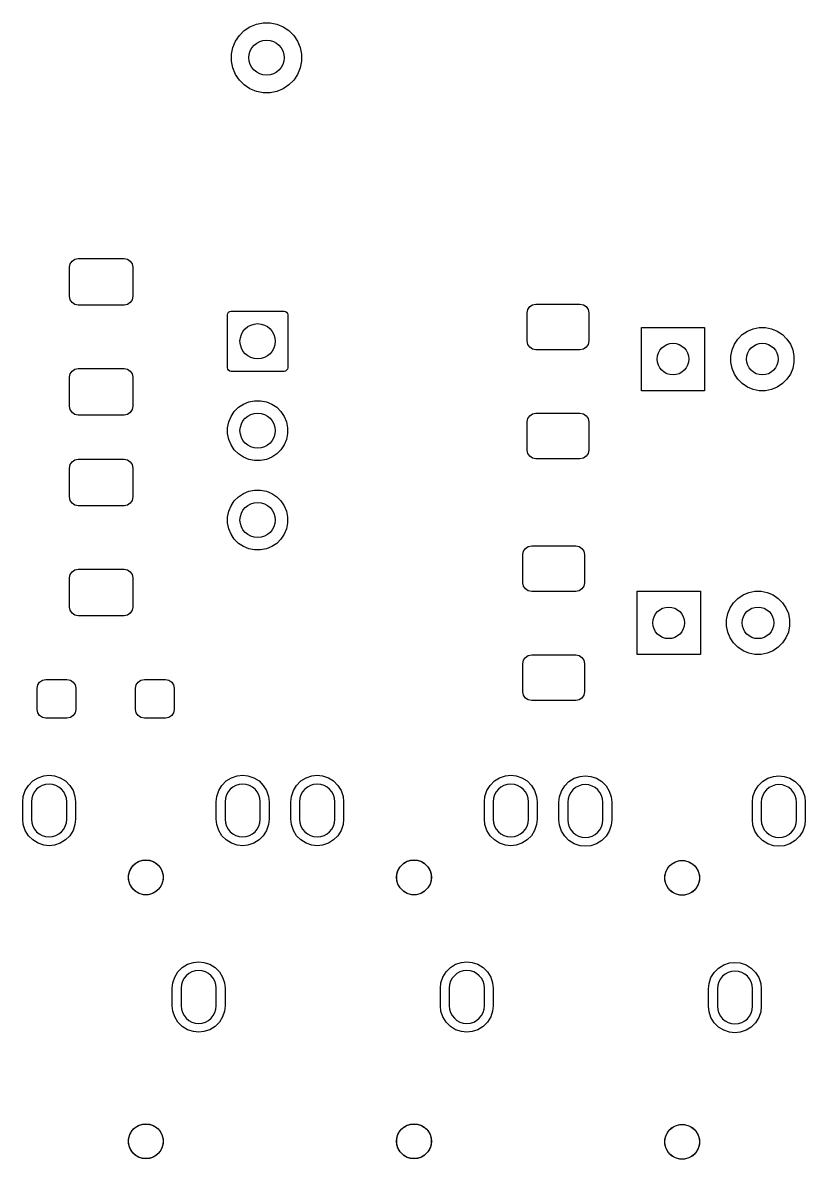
# Model space of a CAD drawing. Extents: x 2.33 to 6.14, y -4.79 to -1.74.
# Drawn here: x 4.377 to 5.253, y -4.615 to -3.344 of the extents above; entities that cross this region are included whole.
import ezdxf

# ---------------------------------------------------------------- set-up
doc = ezdxf.new("R2010")
doc.units = 0
doc.header["$MEASUREMENT"] = 0
doc.layers.add('BLACK', color=7, linetype='CONTINUOUS')
doc.layers.add('WHITE', color=7, linetype='CONTINUOUS')

msp = doc.modelspace()

# ---------------------------------------------------------------- linework, layer by layer
at = {"layer": 'BLACK', "linetype": 'CONTINUOUS'}
for p, q in [((4.6386, -3.3452), (4.6461, -3.3437)), ((4.6461, -3.3437), (4.6539, -3.3437)), ((4.6539, -3.3437), (4.6614, -3.3452)), ((4.6196, -3.3579), (4.625, -3.3524)), ((4.625, -3.3524), (4.6314, -3.3481)), ((4.6314, -3.3481), (4.6386, -3.3452)), ((4.6614, -3.3452), (4.6686, -3.3481)), ((4.6686, -3.3481), (4.675, -3.3524)), ((4.675, -3.3524), (4.6804, -3.3579)), ((4.6123, -3.3714), (4.6153, -3.3643)), ((4.6153, -3.3643), (4.6196, -3.3579)), ((4.6804, -3.3579), (4.6847, -3.3643)), ((4.6847, -3.3643), (4.6877, -3.3714)), ((4.6108, -3.379), (4.6123, -3.3714)), ((4.6108, -3.3867), (4.6108, -3.379)), ((4.6877, -3.3714), (4.6892, -3.379)), ((4.6892, -3.379), (4.6892, -3.3867)), ((4.6123, -3.3943), (4.6108, -3.3867)), ((4.6153, -3.4014), (4.6123, -3.3943)), ((4.6877, -3.3943), (4.6847, -3.4014)), ((4.6892, -3.3867), (4.6877, -3.3943)), ((4.6196, -3.4078), (4.6153, -3.4014)), ((4.6847, -3.4014), (4.6804, -3.4078)), ((4.625, -3.4133), (4.6196, -3.4078)), ((4.6314, -3.4176), (4.625, -3.4133)), ((4.6386, -3.4205), (4.6314, -3.4176)), ((4.6686, -3.4176), (4.6614, -3.4205)), ((4.675, -3.4133), (4.6686, -3.4176)), ((4.6804, -3.4078), (4.675, -3.4133)), ((4.6461, -3.422), (4.6386, -3.4205)), ((4.6539, -3.422), (4.6461, -3.422)), ((4.6614, -3.4205), (4.6539, -3.422)), ((4.4303, -3.6135), (4.4324, -3.6103)), ((4.4324, -3.6103), (4.4356, -3.6082)), ((4.4356, -3.6082), (4.4394, -3.6074)), ((4.4394, -3.6074), (4.4906, -3.6074)), ((4.4906, -3.6074), (4.4944, -3.6082)), ((4.4944, -3.6082), (4.4976, -3.6103)), ((4.4976, -3.6103), (4.4997, -3.6135)), ((4.4296, -3.6172), (4.4303, -3.6135)), ((4.4296, -3.6497), (4.4296, -3.6172)), ((4.4997, -3.6135), (4.5004, -3.6172)), ((4.5004, -3.6172), (4.5004, -3.6497)), ((4.4303, -3.6535), (4.4296, -3.6497)), ((4.4324, -3.6567), (4.4303, -3.6535)), ((4.4356, -3.6588), (4.4324, -3.6567)), ((4.4394, -3.6596), (4.4356, -3.6588)), ((4.4906, -3.6596), (4.4394, -3.6596)), ((4.4944, -3.6588), (4.4906, -3.6596)), ((4.4976, -3.6567), (4.4944, -3.6588)), ((4.4997, -3.6535), (4.4976, -3.6567)), ((4.5004, -3.6497), (4.4997, -3.6535)), ((4.9424, -3.6645), (4.9445, -3.6613)), ((4.9445, -3.6613), (4.9477, -3.6591)), ((4.9477, -3.6591), (4.9515, -3.6584)), ((4.9515, -3.6584), (5.0007, -3.6584)), ((5.0007, -3.6584), (5.0045, -3.6591)), ((5.0045, -3.6591), (5.0077, -3.6613)), ((5.0077, -3.6613), (5.0098, -3.6645)), ((4.6063, -3.6703), (4.6066, -3.6688)), ((4.6063, -3.7297), (4.6063, -3.6703)), ((4.6066, -3.6688), (4.6075, -3.6675)), ((4.6075, -3.6675), (4.6088, -3.6666)), ((4.6088, -3.6666), (4.6103, -3.6663)), ((4.6103, -3.6663), (4.6697, -3.6663)), ((4.6697, -3.6663), (4.6712, -3.6666)), ((4.6712, -3.6666), (4.6725, -3.6675)), ((4.6725, -3.6675), (4.6734, -3.6688)), ((4.6734, -3.6688), (4.6737, -3.6703)), ((4.6737, -3.6703), (4.6737, -3.7297)), ((4.9416, -3.6682), (4.9424, -3.6645)), ((4.9416, -3.6997), (4.9416, -3.6682)), ((5.0098, -3.6645), (5.0105, -3.6682)), ((5.0105, -3.6682), (5.0105, -3.6997)), ((5.0694, -3.7554), (5.0694, -3.6846)), ((5.0694, -3.6846), (5.1402, -3.6846)), ((5.1402, -3.6846), (5.1402, -3.7554)), ((5.1881, -3.6888), (5.1945, -3.6861)), ((5.1945, -3.6861), (5.2013, -3.6847)), ((5.2013, -3.6847), (5.2083, -3.6847)), ((5.2083, -3.6847), (5.2151, -3.6861)), ((5.2151, -3.6861), (5.2215, -3.6888)), ((4.9424, -3.7035), (4.9416, -3.6997)), ((5.0105, -3.6997), (5.0098, -3.7035)), ((5.1736, -3.7033), (5.1774, -3.6975)), ((5.1774, -3.6975), (5.1823, -3.6926)), ((5.1823, -3.6926), (5.1881, -3.6888)), ((5.2215, -3.6888), (5.2273, -3.6926)), ((5.2273, -3.6926), (5.2322, -3.6975)), ((5.2322, -3.6975), (5.2361, -3.7033)), ((4.9445, -3.7067), (4.9424, -3.7035)), ((4.9477, -3.7088), (4.9445, -3.7067)), ((4.9515, -3.7096), (4.9477, -3.7088)), ((5.0007, -3.7096), (4.9515, -3.7096)), ((5.0045, -3.7088), (5.0007, -3.7096)), ((5.0077, -3.7067), (5.0045, -3.7088)), ((5.0098, -3.7035), (5.0077, -3.7067)), ((5.1695, -3.7165), (5.1709, -3.7097)), ((5.1709, -3.7097), (5.1736, -3.7033)), ((5.2361, -3.7033), (5.2387, -3.7097)), ((5.2387, -3.7097), (5.2401, -3.7165)), ((5.1695, -3.7235), (5.1695, -3.7165)), ((5.1709, -3.7303), (5.1695, -3.7235)), ((5.2401, -3.7235), (5.2387, -3.7303)), ((5.2401, -3.7165), (5.2401, -3.7235)), ((4.4296, -3.7403), (4.4303, -3.7365)), ((4.4303, -3.7365), (4.4324, -3.7333)), ((4.4324, -3.7333), (4.4356, -3.7312)), ((4.4356, -3.7312), (4.4394, -3.7304)), ((4.4394, -3.7304), (4.4906, -3.7304)), ((4.4906, -3.7304), (4.4944, -3.7312)), ((4.4944, -3.7312), (4.4976, -3.7333)), ((4.4976, -3.7333), (4.4997, -3.7365)), ((4.4997, -3.7365), (4.5004, -3.7403)), ((4.6066, -3.7312), (4.6063, -3.7297)), ((4.6075, -3.7325), (4.6066, -3.7312)), ((4.6088, -3.7334), (4.6075, -3.7325)), ((4.6103, -3.7337), (4.6088, -3.7334)), ((4.6697, -3.7337), (4.6103, -3.7337)), ((4.6712, -3.7334), (4.6697, -3.7337)), ((4.6725, -3.7325), (4.6712, -3.7334)), ((4.6734, -3.7312), (4.6725, -3.7325)), ((4.6737, -3.7297), (4.6734, -3.7312)), ((5.1736, -3.7367), (5.1709, -3.7303)), ((5.1774, -3.7425), (5.1736, -3.7367)), ((5.2361, -3.7367), (5.2322, -3.7425)), ((5.2387, -3.7303), (5.2361, -3.7367)), ((4.4296, -3.7728), (4.4296, -3.7403)), ((4.5004, -3.7403), (4.5004, -3.7728)), ((5.1823, -3.7474), (5.1774, -3.7425)), ((5.1881, -3.7512), (5.1823, -3.7474)), ((5.2273, -3.7474), (5.2215, -3.7512)), ((5.2322, -3.7425), (5.2273, -3.7474)), ((5.1402, -3.7554), (5.0694, -3.7554)), ((5.1945, -3.7539), (5.1881, -3.7512)), ((5.2013, -3.7553), (5.1945, -3.7539)), ((5.2083, -3.7553), (5.2013, -3.7553)), ((5.2151, -3.7539), (5.2083, -3.7553)), ((5.2215, -3.7512), (5.2151, -3.7539)), ((4.4303, -3.7765), (4.4296, -3.7728)), ((4.5004, -3.7728), (4.4997, -3.7765)), ((4.6139, -3.7786), (4.6186, -3.7739)), ((4.6186, -3.7739), (4.6241, -3.7703)), ((4.6241, -3.7703), (4.6302, -3.7678)), ((4.6302, -3.7678), (4.6367, -3.7665)), ((4.6367, -3.7665), (4.6433, -3.7665)), ((4.6433, -3.7665), (4.6498, -3.7678)), ((4.6498, -3.7678), (4.6559, -3.7703)), ((4.6559, -3.7703), (4.6614, -3.7739)), ((4.6614, -3.7739), (4.6661, -3.7786)), ((4.4324, -3.7797), (4.4303, -3.7765)), ((4.4356, -3.7818), (4.4324, -3.7797)), ((4.4394, -3.7826), (4.4356, -3.7818)), ((4.4906, -3.7826), (4.4394, -3.7826)), ((4.4944, -3.7818), (4.4906, -3.7826)), ((4.4976, -3.7797), (4.4944, -3.7818)), ((4.4997, -3.7765), (4.4976, -3.7797)), ((4.6078, -3.7902), (4.6103, -3.7841)), ((4.6103, -3.7841), (4.6139, -3.7786)), ((4.6661, -3.7786), (4.6697, -3.7841)), ((4.6697, -3.7841), (4.6722, -3.7902)), ((4.9416, -3.7903), (4.9424, -3.7865)), ((4.9424, -3.7865), (4.9445, -3.7833)), ((4.9445, -3.7833), (4.9477, -3.7812)), ((4.9477, -3.7812), (4.9515, -3.7804)), ((4.9515, -3.7804), (5.0007, -3.7804)), ((5.0007, -3.7804), (5.0045, -3.7812)), ((5.0045, -3.7812), (5.0077, -3.7833)), ((5.0077, -3.7833), (5.0098, -3.7865)), ((5.0098, -3.7865), (5.0105, -3.7903)), ((4.6065, -3.7967), (4.6078, -3.7902)), ((4.6065, -3.8033), (4.6065, -3.7967)), ((4.6722, -3.7902), (4.6735, -3.7967)), ((4.6735, -3.7967), (4.6735, -3.8033)), ((4.9416, -3.8218), (4.9416, -3.7903)), ((5.0105, -3.7903), (5.0105, -3.8218)), ((4.6078, -3.8098), (4.6065, -3.8033)), ((4.6103, -3.8159), (4.6078, -3.8098)), ((4.6722, -3.8098), (4.6697, -3.8159)), ((4.6735, -3.8033), (4.6722, -3.8098)), ((4.6139, -3.8214), (4.6103, -3.8159)), ((4.6186, -3.8261), (4.6139, -3.8214)), ((4.6241, -3.8297), (4.6186, -3.8261)), ((4.6614, -3.8261), (4.6559, -3.8297)), ((4.6661, -3.8214), (4.6614, -3.8261)), ((4.6697, -3.8159), (4.6661, -3.8214)), ((4.9424, -3.8255), (4.9416, -3.8218)), ((4.9445, -3.8287), (4.9424, -3.8255)), ((5.0098, -3.8255), (5.0077, -3.8287)), ((5.0105, -3.8218), (5.0098, -3.8255)), ((4.4296, -3.8418), (4.4303, -3.838)), ((4.4303, -3.838), (4.4324, -3.8348)), ((4.4324, -3.8348), (4.4356, -3.8327)), ((4.4356, -3.8327), (4.4394, -3.8319)), ((4.4394, -3.8319), (4.4906, -3.8319)), ((4.4906, -3.8319), (4.4944, -3.8327)), ((4.4944, -3.8327), (4.4976, -3.8348)), ((4.4976, -3.8348), (4.4997, -3.838)), ((4.4997, -3.838), (4.5004, -3.8418)), ((4.6302, -3.8322), (4.6241, -3.8297)), ((4.6367, -3.8335), (4.6302, -3.8322)), ((4.6433, -3.8335), (4.6367, -3.8335)), ((4.6498, -3.8322), (4.6433, -3.8335)), ((4.6559, -3.8297), (4.6498, -3.8322)), ((4.9477, -3.8309), (4.9445, -3.8287)), ((4.9515, -3.8316), (4.9477, -3.8309)), ((5.0007, -3.8316), (4.9515, -3.8316)), ((5.0045, -3.8309), (5.0007, -3.8316)), ((5.0077, -3.8287), (5.0045, -3.8309)), ((4.4296, -3.8742), (4.4296, -3.8418)), ((4.5004, -3.8418), (4.5004, -3.8742)), ((4.4303, -3.878), (4.4296, -3.8742)), ((4.5004, -3.8742), (4.4997, -3.878)), ((4.6139, -3.8786), (4.6186, -3.8739)), ((4.6186, -3.8739), (4.6241, -3.8703)), ((4.6241, -3.8703), (4.6302, -3.8678)), ((4.6302, -3.8678), (4.6367, -3.8665)), ((4.6367, -3.8665), (4.6433, -3.8665)), ((4.6433, -3.8665), (4.6498, -3.8678)), ((4.6498, -3.8678), (4.6559, -3.8703)), ((4.6559, -3.8703), (4.6614, -3.8739)), ((4.6614, -3.8739), (4.6661, -3.8786)), ((4.4324, -3.8812), (4.4303, -3.878)), ((4.4356, -3.8833), (4.4324, -3.8812)), ((4.4394, -3.8841), (4.4356, -3.8833)), ((4.4906, -3.8841), (4.4394, -3.8841)), ((4.4944, -3.8833), (4.4906, -3.8841)), ((4.4976, -3.8812), (4.4944, -3.8833)), ((4.4997, -3.878), (4.4976, -3.8812)), ((4.6065, -3.8967), (4.6078, -3.8902)), ((4.6078, -3.8902), (4.6103, -3.8841)), ((4.6103, -3.8841), (4.6139, -3.8786)), ((4.6661, -3.8786), (4.6697, -3.8841)), ((4.6697, -3.8841), (4.6722, -3.8902)), ((4.6722, -3.8902), (4.6735, -3.8967)), ((4.6065, -3.9033), (4.6065, -3.8967)), ((4.6078, -3.9098), (4.6065, -3.9033)), ((4.6735, -3.9033), (4.6722, -3.9098)), ((4.6735, -3.8967), (4.6735, -3.9033)), ((4.6103, -3.9159), (4.6078, -3.9098)), ((4.6139, -3.9214), (4.6103, -3.9159)), ((4.6697, -3.9159), (4.6661, -3.9214)), ((4.6722, -3.9098), (4.6697, -3.9159)), ((4.6186, -3.9261), (4.6139, -3.9214)), ((4.6241, -3.9297), (4.6186, -3.9261)), ((4.6614, -3.9261), (4.6559, -3.9297)), ((4.6661, -3.9214), (4.6614, -3.9261)), ((4.6302, -3.9322), (4.6241, -3.9297)), ((4.6367, -3.9335), (4.6302, -3.9322)), ((4.6433, -3.9335), (4.6367, -3.9335)), ((4.6498, -3.9322), (4.6433, -3.9335)), ((4.6559, -3.9297), (4.6498, -3.9322)), ((4.9368, -3.9386), (4.9376, -3.9349)), ((4.9368, -3.9701), (4.9368, -3.9386)), ((4.9376, -3.9349), (4.9397, -3.9317)), ((4.9397, -3.9317), (4.9429, -3.9295)), ((4.9429, -3.9295), (4.9467, -3.9288)), ((4.9467, -3.9288), (4.9959, -3.9288)), ((4.9959, -3.9288), (4.9997, -3.9295)), ((4.9997, -3.9295), (5.0029, -3.9317)), ((5.0029, -3.9317), (5.005, -3.9349)), ((5.005, -3.9349), (5.0057, -3.9386)), ((5.0057, -3.9386), (5.0057, -3.9701)), ((4.4296, -3.9648), (4.4303, -3.961)), ((4.4296, -3.9973), (4.4296, -3.9648)), ((4.4303, -3.961), (4.4324, -3.9578)), ((4.4324, -3.9578), (4.4356, -3.9557)), ((4.4356, -3.9557), (4.4394, -3.9549)), ((4.4394, -3.9549), (4.4906, -3.9549)), ((4.4906, -3.9549), (4.4944, -3.9557)), ((4.4944, -3.9557), (4.4976, -3.9578)), ((4.4976, -3.9578), (4.4997, -3.961)), ((4.4997, -3.961), (4.5004, -3.9648)), ((4.5004, -3.9648), (4.5004, -3.9973)), ((4.9376, -3.9739), (4.9368, -3.9701)), ((4.9397, -3.9771), (4.9376, -3.9739)), ((4.9429, -3.9792), (4.9397, -3.9771)), ((4.9467, -3.98), (4.9429, -3.9792)), ((4.9997, -3.9792), (4.9959, -3.98)), ((5.0029, -3.9771), (4.9997, -3.9792)), ((5.005, -3.9739), (5.0029, -3.9771)), ((5.0057, -3.9701), (5.005, -3.9739)), ((5.0646, -4.0504), (5.0646, -3.9796)), ((5.0646, -3.9796), (5.1354, -3.9796)), ((5.1354, -3.9796), (5.1354, -4.0504)), ((4.9959, -3.98), (4.9467, -3.98)), ((5.1726, -3.9925), (5.1775, -3.9876)), ((5.1775, -3.9876), (5.1833, -3.9838)), ((5.1833, -3.9838), (5.1897, -3.9811)), ((5.1897, -3.9811), (5.1965, -3.9797)), ((5.1965, -3.9797), (5.2035, -3.9797)), ((5.2035, -3.9797), (5.2103, -3.9811)), ((5.2103, -3.9811), (5.2167, -3.9838)), ((5.2167, -3.9838), (5.2225, -3.9876)), ((5.2225, -3.9876), (5.2274, -3.9925)), ((4.4303, -4.001), (4.4296, -3.9973)), ((4.4324, -4.0042), (4.4303, -4.001)), ((4.4356, -4.0064), (4.4324, -4.0042)), ((4.4976, -4.0042), (4.4944, -4.0064)), ((4.4997, -4.001), (4.4976, -4.0042)), ((4.5004, -3.9973), (4.4997, -4.001)), ((5.1647, -4.0115), (5.1661, -4.0047)), ((5.1661, -4.0047), (5.1688, -3.9983)), ((5.1688, -3.9983), (5.1726, -3.9925)), ((5.2274, -3.9925), (5.2312, -3.9983)), ((5.2312, -3.9983), (5.2339, -4.0047)), ((5.2339, -4.0047), (5.2353, -4.0115)), ((4.4394, -4.0071), (4.4356, -4.0064)), ((4.4906, -4.0071), (4.4394, -4.0071)), ((4.4944, -4.0064), (4.4906, -4.0071)), ((5.1647, -4.0185), (5.1647, -4.0115)), ((5.2353, -4.0115), (5.2353, -4.0185)), ((5.1661, -4.0253), (5.1647, -4.0185)), ((5.1688, -4.0317), (5.1661, -4.0253)), ((5.2339, -4.0253), (5.2312, -4.0317)), ((5.2353, -4.0185), (5.2339, -4.0253)), ((5.1726, -4.0375), (5.1688, -4.0317)), ((5.1775, -4.0424), (5.1726, -4.0375)), ((5.1833, -4.0462), (5.1775, -4.0424)), ((5.2225, -4.0424), (5.2167, -4.0462)), ((5.2274, -4.0375), (5.2225, -4.0424)), ((5.2312, -4.0317), (5.2274, -4.0375)), ((4.9376, -4.0569), (4.9397, -4.0537)), ((4.9397, -4.0537), (4.9429, -4.0516)), ((4.9429, -4.0516), (4.9467, -4.0508)), ((4.9467, -4.0508), (4.9959, -4.0508)), ((4.9959, -4.0508), (4.9997, -4.0516)), ((4.9997, -4.0516), (5.0029, -4.0537)), ((5.0029, -4.0537), (5.005, -4.0569)), ((5.1354, -4.0504), (5.0646, -4.0504)), ((5.1897, -4.0489), (5.1833, -4.0462)), ((5.1965, -4.0503), (5.1897, -4.0489)), ((5.2035, -4.0503), (5.1965, -4.0503)), ((5.2103, -4.0489), (5.2035, -4.0503)), ((5.2167, -4.0462), (5.2103, -4.0489)), ((4.9368, -4.0607), (4.9376, -4.0569)), ((4.9368, -4.0922), (4.9368, -4.0607)), ((5.005, -4.0569), (5.0057, -4.0607)), ((5.0057, -4.0607), (5.0057, -4.0922)), ((4.394, -4.0844), (4.3961, -4.0812)), ((4.3961, -4.0812), (4.3993, -4.0791)), ((4.3993, -4.0791), (4.4031, -4.0783)), ((4.4031, -4.0783), (4.4267, -4.0783)), ((4.4267, -4.0783), (4.4305, -4.0791)), ((4.4305, -4.0791), (4.4337, -4.0812)), ((4.4337, -4.0812), (4.4358, -4.0844)), ((4.5042, -4.0844), (4.5063, -4.0812)), ((4.5063, -4.0812), (4.5095, -4.0791)), ((4.5095, -4.0791), (4.5133, -4.0783)), ((4.5133, -4.0783), (4.5369, -4.0783)), ((4.5369, -4.0783), (4.5407, -4.0791)), ((4.5407, -4.0791), (4.5439, -4.0812)), ((4.5439, -4.0812), (4.546, -4.0844)), ((4.3932, -4.0882), (4.394, -4.0844)), ((4.3932, -4.1118), (4.3932, -4.0882)), ((4.4358, -4.0844), (4.4365, -4.0882)), ((4.4365, -4.0882), (4.4365, -4.1118)), ((4.5035, -4.0882), (4.5042, -4.0844)), ((4.5035, -4.1118), (4.5035, -4.0882)), ((4.546, -4.0844), (4.5468, -4.0882)), ((4.5468, -4.0882), (4.5468, -4.1118)), ((4.9376, -4.0959), (4.9368, -4.0922)), ((5.0057, -4.0922), (5.005, -4.0959)), ((4.9397, -4.0991), (4.9376, -4.0959)), ((4.9429, -4.1013), (4.9397, -4.0991)), ((4.9467, -4.102), (4.9429, -4.1013)), ((4.9959, -4.102), (4.9467, -4.102)), ((4.9997, -4.1013), (4.9959, -4.102)), ((5.0029, -4.0991), (4.9997, -4.1013)), ((5.005, -4.0959), (5.0029, -4.0991)), ((4.394, -4.1156), (4.3932, -4.1118)), ((4.3961, -4.1188), (4.394, -4.1156)), ((4.3993, -4.1209), (4.3961, -4.1188)), ((4.4337, -4.1188), (4.4305, -4.1209)), ((4.4358, -4.1156), (4.4337, -4.1188)), ((4.4365, -4.1118), (4.4358, -4.1156)), ((4.5042, -4.1156), (4.5035, -4.1118)), ((4.5063, -4.1188), (4.5042, -4.1156)), ((4.5095, -4.1209), (4.5063, -4.1188)), ((4.5439, -4.1188), (4.5407, -4.1209)), ((4.546, -4.1156), (4.5439, -4.1188)), ((4.5468, -4.1118), (4.546, -4.1156)), ((4.4031, -4.1217), (4.3993, -4.1209)), ((4.4267, -4.1217), (4.4031, -4.1217)), ((4.4305, -4.1209), (4.4267, -4.1217)), ((4.5133, -4.1217), (4.5095, -4.1209)), ((4.5369, -4.1217), (4.5133, -4.1217)), ((4.5407, -4.1209), (4.5369, -4.1217)), ((4.3836, -4.1968), (4.3884, -4.1919)), ((4.3884, -4.1919), (4.3943, -4.1883)), ((4.3943, -4.1883), (4.4008, -4.1862)), ((4.4008, -4.1862), (4.4067, -4.1856)), ((4.4067, -4.1856), (4.4127, -4.1862)), ((4.4127, -4.1862), (4.4192, -4.1883)), ((4.4192, -4.1883), (4.425, -4.1919)), ((4.425, -4.1919), (4.4299, -4.1968)), ((4.6001, -4.1968), (4.605, -4.1919)), ((4.605, -4.1919), (4.6108, -4.1883)), ((4.6108, -4.1883), (4.6173, -4.1862)), ((4.6173, -4.1862), (4.6233, -4.1856)), ((4.6233, -4.1856), (4.6292, -4.1862)), ((4.6292, -4.1862), (4.6357, -4.1883)), ((4.6357, -4.1883), (4.6416, -4.1919)), ((4.6416, -4.1919), (4.6464, -4.1968)), ((4.6836, -4.1968), (4.6884, -4.1919)), ((4.6884, -4.1919), (4.6943, -4.1883)), ((4.6943, -4.1883), (4.7008, -4.1862)), ((4.7008, -4.1862), (4.7067, -4.1856)), ((4.7067, -4.1856), (4.7127, -4.1862)), ((4.7127, -4.1862), (4.7192, -4.1883)), ((4.7192, -4.1883), (4.725, -4.1919)), ((4.725, -4.1919), (4.7299, -4.1968)), ((4.9001, -4.1968), (4.905, -4.1919)), ((4.905, -4.1919), (4.9108, -4.1883)), ((4.9108, -4.1883), (4.9173, -4.1862)), ((4.9173, -4.1862), (4.9233, -4.1856)), ((4.9233, -4.1856), (4.9292, -4.1862)), ((4.9292, -4.1862), (4.9357, -4.1883)), ((4.9357, -4.1883), (4.9416, -4.1919)), ((4.9416, -4.1919), (4.9464, -4.1968)), ((4.9836, -4.1974), (4.9884, -4.1925)), ((4.9884, -4.1925), (4.9943, -4.1889)), ((4.9943, -4.1889), (5.0008, -4.1868)), ((5.0008, -4.1868), (5.0067, -4.1862)), ((5.0067, -4.1862), (5.0127, -4.1868)), ((5.0127, -4.1868), (5.0192, -4.1889)), ((5.0192, -4.1889), (5.025, -4.1925)), ((5.025, -4.1925), (5.0299, -4.1974)), ((5.2001, -4.1974), (5.205, -4.1925)), ((5.205, -4.1925), (5.2108, -4.1889)), ((5.2108, -4.1889), (5.2173, -4.1868)), ((5.2173, -4.1868), (5.2233, -4.1862)), ((5.2233, -4.1862), (5.2292, -4.1868)), ((5.2292, -4.1868), (5.2357, -4.1889)), ((5.2357, -4.1889), (5.2416, -4.1925)), ((5.2416, -4.1925), (5.2464, -4.1974)), ((4.3778, -4.2091), (4.38, -4.2026)), ((4.38, -4.2026), (4.3836, -4.1968)), ((4.4299, -4.1968), (4.4335, -4.2026)), ((4.4335, -4.2026), (4.4356, -4.2091)), ((4.5943, -4.2091), (4.5965, -4.2026)), ((4.5965, -4.2026), (4.6001, -4.1968)), ((4.6464, -4.1968), (4.65, -4.2026)), ((4.65, -4.2026), (4.6522, -4.2091)), ((4.6778, -4.2091), (4.68, -4.2026)), ((4.68, -4.2026), (4.6836, -4.1968)), ((4.7299, -4.1968), (4.7335, -4.2026)), ((4.7335, -4.2026), (4.7356, -4.2091)), ((4.8943, -4.2091), (4.8965, -4.2026)), ((4.8965, -4.2026), (4.9001, -4.1968)), ((4.9464, -4.1968), (4.95, -4.2026)), ((4.95, -4.2026), (4.9522, -4.2091)), ((4.9778, -4.2097), (4.98, -4.2032)), ((4.98, -4.2032), (4.9836, -4.1974)), ((5.0299, -4.1974), (5.0335, -4.2032)), ((5.0335, -4.2032), (5.0356, -4.2097)), ((5.1943, -4.2097), (5.1965, -4.2032)), ((5.1965, -4.2032), (5.2001, -4.1974)), ((5.2464, -4.1974), (5.25, -4.2032)), ((5.25, -4.2032), (5.2522, -4.2097)), ((4.3772, -4.2151), (4.3778, -4.2091)), ((4.3772, -4.2348), (4.3772, -4.2151)), ((4.4356, -4.2091), (4.4363, -4.2151)), ((4.4363, -4.2151), (4.4363, -4.2348)), ((4.5937, -4.2151), (4.5943, -4.2091)), ((4.5937, -4.2348), (4.5937, -4.2151)), ((4.6522, -4.2091), (4.6528, -4.2151)), ((4.6528, -4.2151), (4.6528, -4.2348)), ((4.6772, -4.2151), (4.6778, -4.2091)), ((4.6772, -4.2348), (4.6772, -4.2151)), ((4.7356, -4.2091), (4.7363, -4.2151)), ((4.7363, -4.2151), (4.7363, -4.2348)), ((4.8937, -4.2151), (4.8943, -4.2091)), ((4.8937, -4.2348), (4.8937, -4.2151)), ((4.9522, -4.2091), (4.9528, -4.2151)), ((4.9528, -4.2151), (4.9528, -4.2348)), ((4.9772, -4.2157), (4.9778, -4.2097)), ((4.9772, -4.2354), (4.9772, -4.2157)), ((5.0356, -4.2097), (5.0363, -4.2157)), ((5.0363, -4.2157), (5.0363, -4.2354)), ((5.1937, -4.2157), (5.1943, -4.2097)), ((5.1937, -4.2354), (5.1937, -4.2157)), ((5.2522, -4.2097), (5.2528, -4.2157)), ((5.2528, -4.2157), (5.2528, -4.2354)), ((4.3778, -4.2407), (4.3772, -4.2348)), ((4.38, -4.2472), (4.3778, -4.2407)), ((4.4356, -4.2407), (4.4335, -4.2472)), ((4.4363, -4.2348), (4.4356, -4.2407)), ((4.5943, -4.2407), (4.5937, -4.2348)), ((4.5965, -4.2472), (4.5943, -4.2407)), ((4.6522, -4.2407), (4.65, -4.2472)), ((4.6528, -4.2348), (4.6522, -4.2407)), ((4.6778, -4.2407), (4.6772, -4.2348)), ((4.68, -4.2472), (4.6778, -4.2407)), ((4.7356, -4.2407), (4.7335, -4.2472)), ((4.7363, -4.2348), (4.7356, -4.2407)), ((4.8943, -4.2407), (4.8937, -4.2348)), ((4.8965, -4.2472), (4.8943, -4.2407)), ((4.9522, -4.2407), (4.95, -4.2472)), ((4.9528, -4.2348), (4.9522, -4.2407)), ((4.9778, -4.2413), (4.9772, -4.2354)), ((4.98, -4.2479), (4.9778, -4.2413)), ((5.0356, -4.2413), (5.0335, -4.2479)), ((5.0363, -4.2354), (5.0356, -4.2413)), ((5.1943, -4.2413), (5.1937, -4.2354)), ((5.1965, -4.2479), (5.1943, -4.2413)), ((5.2522, -4.2413), (5.25, -4.2479)), ((5.2528, -4.2354), (5.2522, -4.2413)), ((4.3836, -4.2531), (4.38, -4.2472)), ((4.3884, -4.2579), (4.3836, -4.2531)), ((4.3943, -4.2615), (4.3884, -4.2579)), ((4.425, -4.2579), (4.4192, -4.2615)), ((4.4299, -4.2531), (4.425, -4.2579)), ((4.4335, -4.2472), (4.4299, -4.2531)), ((4.6001, -4.2531), (4.5965, -4.2472)), ((4.605, -4.2579), (4.6001, -4.2531)), ((4.6108, -4.2615), (4.605, -4.2579)), ((4.6416, -4.2579), (4.6357, -4.2615)), ((4.6464, -4.2531), (4.6416, -4.2579)), ((4.65, -4.2472), (4.6464, -4.2531)), ((4.6836, -4.2531), (4.68, -4.2472)), ((4.6884, -4.2579), (4.6836, -4.2531)), ((4.6943, -4.2615), (4.6884, -4.2579)), ((4.725, -4.2579), (4.7192, -4.2615)), ((4.7299, -4.2531), (4.725, -4.2579)), ((4.7335, -4.2472), (4.7299, -4.2531)), ((4.9001, -4.2531), (4.8965, -4.2472)), ((4.905, -4.2579), (4.9001, -4.2531)), ((4.9108, -4.2615), (4.905, -4.2579)), ((4.9416, -4.2579), (4.9357, -4.2615)), ((4.9464, -4.2531), (4.9416, -4.2579)), ((4.95, -4.2472), (4.9464, -4.2531)), ((4.9836, -4.2537), (4.98, -4.2479)), ((4.9884, -4.2585), (4.9836, -4.2537)), ((4.9943, -4.2621), (4.9884, -4.2585)), ((5.025, -4.2585), (5.0192, -4.2621)), ((5.0299, -4.2537), (5.025, -4.2585)), ((5.0335, -4.2479), (5.0299, -4.2537)), ((5.2001, -4.2537), (5.1965, -4.2479)), ((5.205, -4.2585), (5.2001, -4.2537)), ((5.2108, -4.2621), (5.205, -4.2585)), ((5.2416, -4.2585), (5.2357, -4.2621)), ((5.2464, -4.2537), (5.2416, -4.2585)), ((5.25, -4.2479), (5.2464, -4.2537)), ((4.4008, -4.2637), (4.3943, -4.2615)), ((4.4067, -4.2643), (4.4008, -4.2637)), ((4.4127, -4.2637), (4.4067, -4.2643)), ((4.4192, -4.2615), (4.4127, -4.2637)), ((4.6173, -4.2637), (4.6108, -4.2615)), ((4.6233, -4.2643), (4.6173, -4.2637)), ((4.6292, -4.2637), (4.6233, -4.2643)), ((4.6357, -4.2615), (4.6292, -4.2637)), ((4.7008, -4.2637), (4.6943, -4.2615)), ((4.7067, -4.2643), (4.7008, -4.2637)), ((4.7127, -4.2637), (4.7067, -4.2643)), ((4.7192, -4.2615), (4.7127, -4.2637)), ((4.9173, -4.2637), (4.9108, -4.2615)), ((4.9233, -4.2643), (4.9173, -4.2637)), ((4.9292, -4.2637), (4.9233, -4.2643)), ((4.9357, -4.2615), (4.9292, -4.2637)), ((5.0008, -4.2643), (4.9943, -4.2621)), ((5.0067, -4.2649), (5.0008, -4.2643)), ((5.0127, -4.2643), (5.0067, -4.2649)), ((5.0192, -4.2621), (5.0127, -4.2643)), ((5.2173, -4.2643), (5.2108, -4.2621)), ((5.2233, -4.2649), (5.2173, -4.2643)), ((5.2292, -4.2643), (5.2233, -4.2649)), ((5.2357, -4.2621), (5.2292, -4.2643)), ((4.4995, -4.2879), (4.5031, -4.2843)), ((4.5031, -4.2843), (4.5075, -4.2817)), ((4.5075, -4.2817), (4.5125, -4.2804)), ((4.5125, -4.2804), (4.5175, -4.2804)), ((4.5175, -4.2804), (4.5225, -4.2817)), ((4.5225, -4.2817), (4.5269, -4.2843)), ((4.5269, -4.2843), (4.5305, -4.2879)), ((4.7995, -4.2879), (4.8031, -4.2843)), ((4.8031, -4.2843), (4.8075, -4.2817)), ((4.8075, -4.2817), (4.8125, -4.2804)), ((4.8125, -4.2804), (4.8175, -4.2804)), ((4.8175, -4.2804), (4.8225, -4.2817)), ((4.8225, -4.2817), (4.8269, -4.2843)), ((4.8269, -4.2843), (4.8305, -4.2879)), ((5.1031, -4.2849), (5.1075, -4.2823)), ((5.1075, -4.2823), (5.1125, -4.281)), ((5.1125, -4.281), (5.1175, -4.281)), ((5.1175, -4.281), (5.1225, -4.2823)), ((5.1225, -4.2823), (5.1269, -4.2849)), ((4.4957, -4.2972), (4.497, -4.2923)), ((4.4957, -4.3023), (4.4957, -4.2972)), ((4.497, -4.2923), (4.4995, -4.2879)), ((4.5305, -4.2879), (4.533, -4.2923)), ((4.533, -4.2923), (4.5343, -4.2972)), ((4.5343, -4.2972), (4.5343, -4.3023)), ((4.7957, -4.2972), (4.797, -4.2923)), ((4.7957, -4.3023), (4.7957, -4.2972)), ((4.797, -4.2923), (4.7995, -4.2879)), ((4.8305, -4.2879), (4.833, -4.2923)), ((4.833, -4.2923), (4.8343, -4.2972)), ((4.8343, -4.2972), (4.8343, -4.3023)), ((5.0957, -4.2978), (5.097, -4.2929)), ((5.097, -4.2929), (5.0995, -4.2885)), ((5.0995, -4.2885), (5.1031, -4.2849)), ((5.1269, -4.2849), (5.1305, -4.2885)), ((5.1305, -4.2885), (5.133, -4.2929)), ((5.133, -4.2929), (5.1343, -4.2978)), ((4.497, -4.3072), (4.4957, -4.3023)), ((4.4995, -4.3116), (4.497, -4.3072)), ((4.533, -4.3072), (4.5305, -4.3116)), ((4.5343, -4.3023), (4.533, -4.3072)), ((4.797, -4.3072), (4.7957, -4.3023)), ((4.7995, -4.3116), (4.797, -4.3072)), ((4.833, -4.3072), (4.8305, -4.3116)), ((4.8343, -4.3023), (4.833, -4.3072)), ((5.0957, -4.3029), (5.0957, -4.2978)), ((5.097, -4.3078), (5.0957, -4.3029)), ((5.0995, -4.3122), (5.097, -4.3078)), ((5.133, -4.3078), (5.1305, -4.3122)), ((5.1343, -4.3029), (5.133, -4.3078)), ((5.1343, -4.2978), (5.1343, -4.3029)), ((4.5031, -4.3152), (4.4995, -4.3116)), ((4.5075, -4.3177), (4.5031, -4.3152)), ((4.5125, -4.3191), (4.5075, -4.3177)), ((4.5175, -4.3191), (4.5125, -4.3191)), ((4.5225, -4.3177), (4.5175, -4.3191)), ((4.5269, -4.3152), (4.5225, -4.3177)), ((4.5305, -4.3116), (4.5269, -4.3152)), ((4.8031, -4.3152), (4.7995, -4.3116)), ((4.8075, -4.3177), (4.8031, -4.3152)), ((4.8125, -4.3191), (4.8075, -4.3177)), ((4.8175, -4.3191), (4.8125, -4.3191)), ((4.8225, -4.3177), (4.8175, -4.3191)), ((4.8269, -4.3152), (4.8225, -4.3177)), ((4.8305, -4.3116), (4.8269, -4.3152)), ((5.1031, -4.3158), (5.0995, -4.3122)), ((5.1075, -4.3183), (5.1031, -4.3158)), ((5.1125, -4.3197), (5.1075, -4.3183)), ((5.1175, -4.3197), (5.1125, -4.3197)), ((5.1225, -4.3183), (5.1175, -4.3197)), ((5.1269, -4.3158), (5.1225, -4.3183)), ((5.1305, -4.3122), (5.1269, -4.3158)), ((4.5557, -4.4006), (4.5616, -4.397)), ((4.5616, -4.397), (4.5681, -4.3948)), ((4.5681, -4.3948), (4.5741, -4.3942)), ((4.5741, -4.3942), (4.58, -4.3948)), ((4.58, -4.3948), (4.5865, -4.397)), ((4.5865, -4.397), (4.5924, -4.4006)), ((4.8557, -4.4006), (4.8616, -4.397)), ((4.8616, -4.397), (4.8681, -4.3948)), ((4.8681, -4.3948), (4.8741, -4.3942)), ((4.8741, -4.3942), (4.88, -4.3948)), ((4.88, -4.3948), (4.8865, -4.397)), ((4.8865, -4.397), (4.8924, -4.4006)), ((5.1557, -4.4012), (5.1616, -4.3976)), ((5.1616, -4.3976), (5.1681, -4.3954)), ((5.1681, -4.3954), (5.1741, -4.3948)), ((5.1741, -4.3948), (5.18, -4.3954)), ((5.18, -4.3954), (5.1865, -4.3976)), ((5.1865, -4.3976), (5.1924, -4.4012)), ((4.5451, -4.4178), (4.5473, -4.4113)), ((4.5473, -4.4113), (4.5509, -4.4054)), ((4.5509, -4.4054), (4.5557, -4.4006)), ((4.5924, -4.4006), (4.5972, -4.4054)), ((4.5972, -4.4054), (4.6008, -4.4113)), ((4.6008, -4.4113), (4.603, -4.4178)), ((4.8451, -4.4178), (4.8473, -4.4113)), ((4.8473, -4.4113), (4.8509, -4.4054)), ((4.8509, -4.4054), (4.8557, -4.4006)), ((4.8924, -4.4006), (4.8972, -4.4054)), ((4.8972, -4.4054), (4.9008, -4.4113)), ((4.9008, -4.4113), (4.903, -4.4178)), ((5.1451, -4.4184), (5.1473, -4.4119)), ((5.1473, -4.4119), (5.1509, -4.406)), ((5.1509, -4.406), (5.1557, -4.4012)), ((5.1924, -4.4012), (5.1972, -4.406)), ((5.1972, -4.406), (5.2008, -4.4119)), ((5.2008, -4.4119), (5.203, -4.4184)), ((4.5445, -4.4237), (4.5451, -4.4178)), ((4.5445, -4.4434), (4.5445, -4.4237)), ((4.603, -4.4178), (4.6036, -4.4237)), ((4.6036, -4.4237), (4.6036, -4.4434)), ((4.8445, -4.4237), (4.8451, -4.4178)), ((4.8445, -4.4434), (4.8445, -4.4237)), ((4.903, -4.4178), (4.9036, -4.4237)), ((4.9036, -4.4237), (4.9036, -4.4434)), ((5.1445, -4.4243), (5.1451, -4.4184)), ((5.1445, -4.444), (5.1445, -4.4243)), ((5.203, -4.4184), (5.2036, -4.4243)), ((5.2036, -4.4243), (5.2036, -4.444)), ((4.5451, -4.4494), (4.5445, -4.4434)), ((4.5473, -4.4559), (4.5451, -4.4494)), ((4.603, -4.4494), (4.6008, -4.4559)), ((4.6036, -4.4434), (4.603, -4.4494)), ((4.8451, -4.4494), (4.8445, -4.4434)), ((4.8473, -4.4559), (4.8451, -4.4494)), ((4.903, -4.4494), (4.9008, -4.4559)), ((4.9036, -4.4434), (4.903, -4.4494)), ((5.1451, -4.45), (5.1445, -4.444)), ((5.1473, -4.4565), (5.1451, -4.45)), ((5.203, -4.45), (5.2008, -4.4565)), ((5.2036, -4.444), (5.203, -4.45)), ((4.5509, -4.4617), (4.5473, -4.4559)), ((4.5557, -4.4666), (4.5509, -4.4617)), ((4.5972, -4.4617), (4.5924, -4.4666)), ((4.6008, -4.4559), (4.5972, -4.4617)), ((4.8509, -4.4617), (4.8473, -4.4559)), ((4.8557, -4.4666), (4.8509, -4.4617)), ((4.8972, -4.4617), (4.8924, -4.4666)), ((4.9008, -4.4559), (4.8972, -4.4617)), ((5.1509, -4.4623), (5.1473, -4.4565)), ((5.1557, -4.4672), (5.1509, -4.4623)), ((5.1972, -4.4623), (5.1924, -4.4672)), ((5.2008, -4.4565), (5.1972, -4.4623)), ((4.5616, -4.4702), (4.5557, -4.4666)), ((4.5681, -4.4723), (4.5616, -4.4702)), ((4.5741, -4.473), (4.5681, -4.4723)), ((4.58, -4.4723), (4.5741, -4.473)), ((4.5865, -4.4702), (4.58, -4.4723)), ((4.5924, -4.4666), (4.5865, -4.4702)), ((4.8616, -4.4702), (4.8557, -4.4666)), ((4.8681, -4.4723), (4.8616, -4.4702)), ((4.8741, -4.473), (4.8681, -4.4723)), ((4.88, -4.4723), (4.8741, -4.473)), ((4.8865, -4.4702), (4.88, -4.4723)), ((4.8924, -4.4666), (4.8865, -4.4702)), ((5.1616, -4.4708), (5.1557, -4.4672)), ((5.1681, -4.473), (5.1616, -4.4708)), ((5.1741, -4.4736), (5.1681, -4.473)), ((5.18, -4.473), (5.1741, -4.4736)), ((5.1865, -4.4708), (5.18, -4.473)), ((5.1924, -4.4672), (5.1865, -4.4708)), ((4.5031, -4.5795), (4.5075, -4.577)), ((4.5075, -4.577), (4.5125, -4.5757)), ((4.5125, -4.5757), (4.5175, -4.5757)), ((4.5175, -4.5757), (4.5225, -4.577)), ((4.5225, -4.577), (4.5269, -4.5795)), ((4.8031, -4.5795), (4.8075, -4.577)), ((4.8075, -4.577), (4.8125, -4.5757)), ((4.8125, -4.5757), (4.8175, -4.5757)), ((4.8175, -4.5757), (4.8225, -4.577)), ((4.8225, -4.577), (4.8269, -4.5795)), ((5.1075, -4.5776), (5.1125, -4.5763)), ((5.1125, -4.5763), (5.1175, -4.5763)), ((5.1175, -4.5763), (5.1225, -4.5776)), ((4.4957, -4.5925), (4.497, -4.5875)), ((4.497, -4.5875), (4.4995, -4.5831)), ((4.4995, -4.5831), (4.5031, -4.5795)), ((4.5269, -4.5795), (4.5305, -4.5831)), ((4.5305, -4.5831), (4.533, -4.5875)), ((4.533, -4.5875), (4.5343, -4.5925)), ((4.7957, -4.5925), (4.797, -4.5875)), ((4.797, -4.5875), (4.7995, -4.5831)), ((4.7995, -4.5831), (4.8031, -4.5795)), ((4.8269, -4.5795), (4.8305, -4.5831)), ((4.8305, -4.5831), (4.833, -4.5875)), ((4.833, -4.5875), (4.8343, -4.5925)), ((5.0957, -4.5931), (5.097, -4.5881)), ((5.097, -4.5881), (5.0995, -4.5837)), ((5.0995, -4.5837), (5.1031, -4.5801)), ((5.1031, -4.5801), (5.1075, -4.5776)), ((5.1225, -4.5776), (5.1269, -4.5801)), ((5.1269, -4.5801), (5.1305, -4.5837)), ((5.1305, -4.5837), (5.133, -4.5881)), ((5.133, -4.5881), (5.1343, -4.5931)), ((4.4957, -4.5975), (4.4957, -4.5925)), ((4.497, -4.6025), (4.4957, -4.5975)), ((4.4995, -4.6069), (4.497, -4.6025)), ((4.533, -4.6025), (4.5305, -4.6069)), ((4.5343, -4.5975), (4.533, -4.6025)), ((4.5343, -4.5925), (4.5343, -4.5975)), ((4.7957, -4.5975), (4.7957, -4.5925)), ((4.797, -4.6025), (4.7957, -4.5975)), ((4.7995, -4.6069), (4.797, -4.6025)), ((4.833, -4.6025), (4.8305, -4.6069)), ((4.8343, -4.5975), (4.833, -4.6025)), ((4.8343, -4.5925), (4.8343, -4.5975)), ((5.0957, -4.5982), (5.0957, -4.5931)), ((5.097, -4.6031), (5.0957, -4.5982)), ((5.1343, -4.5982), (5.133, -4.6031)), ((5.1343, -4.5931), (5.1343, -4.5982)), ((4.5031, -4.6105), (4.4995, -4.6069)), ((4.5075, -4.613), (4.5031, -4.6105)), ((4.5125, -4.6143), (4.5075, -4.613)), ((4.5175, -4.6143), (4.5125, -4.6143)), ((4.5225, -4.613), (4.5175, -4.6143)), ((4.5269, -4.6105), (4.5225, -4.613)), ((4.5305, -4.6069), (4.5269, -4.6105)), ((4.8031, -4.6105), (4.7995, -4.6069)), ((4.8075, -4.613), (4.8031, -4.6105)), ((4.8125, -4.6143), (4.8075, -4.613)), ((4.8175, -4.6143), (4.8125, -4.6143)), ((4.8225, -4.613), (4.8175, -4.6143)), ((4.8269, -4.6105), (4.8225, -4.613)), ((4.8305, -4.6069), (4.8269, -4.6105)), ((5.0995, -4.6075), (5.097, -4.6031)), ((5.1031, -4.6111), (5.0995, -4.6075)), ((5.1075, -4.6136), (5.1031, -4.6111)), ((5.1125, -4.6149), (5.1075, -4.6136)), ((5.1175, -4.6149), (5.1125, -4.6149)), ((5.1225, -4.6136), (5.1175, -4.6149)), ((5.1269, -4.6111), (5.1225, -4.6136)), ((5.1305, -4.6075), (5.1269, -4.6111)), ((5.133, -4.6031), (5.1305, -4.6075))]:
    msp.add_line(p, q, dxfattribs=at)
at = {"layer": 'WHITE', "linetype": 'CONTINUOUS'}
for p, q in [((4.387, -4.2151), (4.387, -4.2348)), ((4.4264, -4.2348), (4.4264, -4.2151)), ((4.6036, -4.2151), (4.6036, -4.2348)), ((4.643, -4.2348), (4.643, -4.2151)), ((4.687, -4.2151), (4.687, -4.2348)), ((4.7264, -4.2348), (4.7264, -4.2151)), ((4.9036, -4.2151), (4.9036, -4.2348)), ((4.943, -4.2348), (4.943, -4.2151)), ((4.987, -4.2157), (4.987, -4.2354)), ((5.0264, -4.2354), (5.0264, -4.2157)), ((5.2036, -4.2157), (5.2036, -4.2354)), ((5.243, -4.2354), (5.243, -4.2157)), ((4.5544, -4.4237), (4.5544, -4.4434)), ((4.5937, -4.4434), (4.5937, -4.4237)), ((4.8544, -4.4237), (4.8544, -4.4434)), ((4.8937, -4.4434), (4.8937, -4.4237)), ((5.1544, -4.4243), (5.1544, -4.444)), ((5.1937, -4.444), (5.1937, -4.4243))]:
    msp.add_line(p, q, dxfattribs=at)
at = {"layer": 'WHITE'}
for centre, radius in [((4.65, -3.3828), 0.0197), ((4.64, -3.7), 0.0197), ((5.1048, -3.72), 0.0177), ((5.2048, -3.72), 0.0177), ((4.64, -3.8), 0.0197), ((4.64, -3.9), 0.0197), ((5.1, -4.015), 0.0177), ((5.2, -4.015), 0.0177), ((4.515, -4.2997), 0.0195), ((4.815, -4.2997), 0.0195), ((5.115, -4.3003), 0.0195), ((4.515, -4.595), 0.0195), ((4.815, -4.595), 0.0195), ((5.115, -4.5956), 0.0195)]:
    msp.add_circle(centre, radius, dxfattribs=at)
for centre, start, end in [((4.4067, -4.2151), 360, 540), ((4.6233, -4.2151), 360, 540), ((4.7067, -4.2151), 360, 540), ((4.9233, -4.2151), 360, 540), ((5.0067, -4.2157), 360, 540), ((5.2233, -4.2157), 360, 540), ((4.4067, -4.2348), 180, 360), ((4.6233, -4.2348), 180, 360), ((4.7067, -4.2348), 180, 360), ((4.9233, -4.2348), 180, 360), ((5.0067, -4.2354), 180, 360), ((5.2233, -4.2354), 180, 360), ((4.5741, -4.4237), 360, 540), ((4.8741, -4.4237), 360, 540), ((5.1741, -4.4243), 360, 540), ((4.5741, -4.4434), 180, 360), ((4.8741, -4.4434), 180, 360), ((5.1741, -4.444), 180, 360)]:
    msp.add_arc(centre, 0.0197, start, end, dxfattribs=at)

doc.saveas('drawing.dxf')
